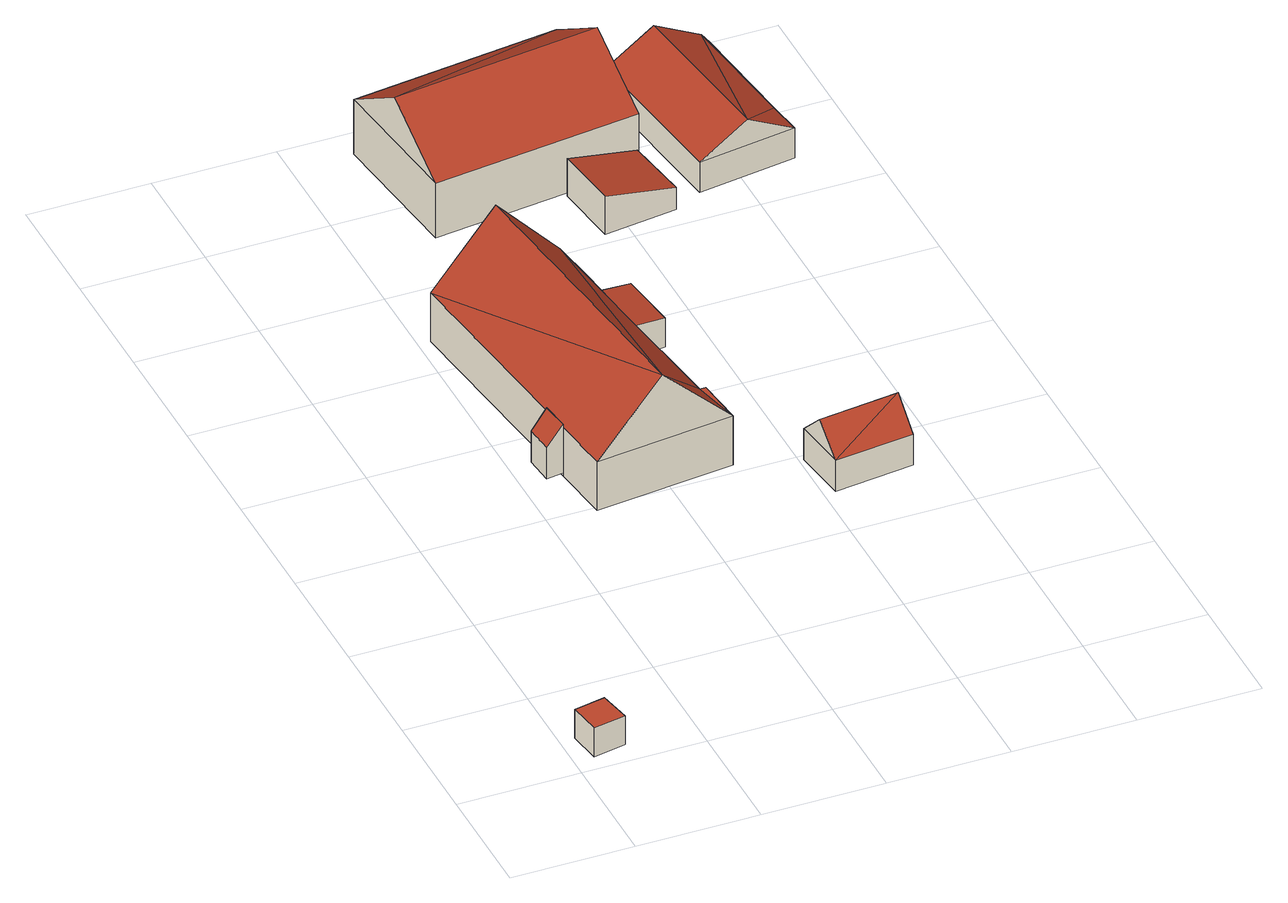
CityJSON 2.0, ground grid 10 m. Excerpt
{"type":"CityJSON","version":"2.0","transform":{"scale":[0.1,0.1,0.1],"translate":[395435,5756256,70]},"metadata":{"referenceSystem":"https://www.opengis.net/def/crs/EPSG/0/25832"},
"CityObjects":{
"building1":{"type":"Building","attributes":{"Gemeindeschluessel":"05558020","Geometrietyp2DReferenz":"3000","function":"31001_2500","roofType":"1000","measuredHeight":2.59},"geometry":[{"type":"Solid","lod":"2","boundaries":[[[[0,1,2,3]],[[4,5,1,0]],[[6,7,5,4]],[[3,2,7,6]],[[4,0,3,6]],[[1,5,7,2]]]],"semantics":{"surfaces":[{"type":"WallSurface"},{"type":"RoofSurface"},{"type":"GroundSurface"}],"values":[[0,0,0,0,1,2]]}}]},
"building2":{"type":"Building","attributes":{"Gemeindeschluessel":"05515000","Geometrietyp2DReferenz":"3000","function":"51009_1610","roofType":"2100","measuredHeight":4.42},"geometry":[{"type":"Solid","lod":"2","boundaries":[[[[8,9,10,11]],[[12,13,9,8]],[[14,15,13,12]],[[11,10,15,14]],[[12,8,11,14]],[[9,13,15,10]]]],"semantics":{"surfaces":[{"type":"WallSurface"},{"type":"RoofSurface"},{"type":"GroundSurface"}],"values":[[0,0,0,0,1,2]]}}]},
"building3":{"type":"Building","attributes":{"Gemeindeschluessel":"05515000","Geometrietyp2DReferenz":"3000","function":"31001_1000","roofType":"5000","measuredHeight":10.26},"address":[{"country":"Germany","locality":"Münster","thoroughfareNumber":"260","thoroughfareName":"Brock"}],"geometry":[{"type":"Solid","lod":"2","boundaries":[[[[16,17,18,19]],[[20,21,17,16]],[[22,23,21,20]],[[24,25,23,22]],[[26,27,25,24]],[[28,29,27,26]],[[30,31,29,28]],[[32,33,31,30]],[[34,35,33,32]],[[19,18,35,34]],[[36,20,37]],[[16,19,34,37,20]],[[32,30,28]],[[32,28,37]],[[28,26,24,22,37]],[[36,37,22]],[[36,22,20]],[[37,34,32]],[[17,21,23,25,27,29,31,33,35,18]]]],"semantics":{"surfaces":[{"type":"WallSurface"},{"type":"RoofSurface"},{"type":"GroundSurface"}],"values":[[0,0,0,0,0,0,0,0,0,0,1,1,1,1,1,1,0,0,2]]}}]},
"building4":{"type":"Building","attributes":{"Gemeindeschluessel":"05515000","Geometrietyp2DReferenz":"3000","function":"51009_1610","roofType":"2100","measuredHeight":2.96},"geometry":[{"type":"Solid","lod":"2","boundaries":[[[[38,39,40,41]],[[42,43,39,38]],[[44,45,43,42]],[[41,40,45,44]],[[42,38,41,44]],[[39,43,45,40]]]],"semantics":{"surfaces":[{"type":"WallSurface"},{"type":"RoofSurface"},{"type":"GroundSurface"}],"values":[[0,0,0,0,1,2]]}}]},
"building5":{"type":"Building","attributes":{"Gemeindeschluessel":"05515000","Geometrietyp2DReferenz":"3000","function":"31001_2700","roofType":"3100","measuredHeight":5.02},"geometry":[{"type":"Solid","lod":"2","boundaries":[[[[46,47,48,49]],[[50,51,47,46]],[[52,53,51,50]],[[49,48,53,52]],[[46,54,50]],[[52,55,49]],[[46,49,55]],[[55,54,46]],[[54,55,52]],[[52,50,54]],[[47,51,53,48]]]],"semantics":{"surfaces":[{"type":"WallSurface"},{"type":"RoofSurface"},{"type":"GroundSurface"}],"values":[[0,0,0,0,0,0,1,1,1,1,2]]}}]},
"building6":{"type":"Building","attributes":{"Gemeindeschluessel":"05515000","Geometrietyp2DReferenz":"3000","function":"31001_2700","roofType":"5000","measuredHeight":8.92},"geometry":[{"type":"Solid","lod":"2","boundaries":[[[[56,57,58,59]],[[60,61,57,56]],[[62,63,61,60]],[[64,65,63,62]],[[59,58,65,64]],[[66,67,59,64]],[[66,68,60,67]],[[56,67,60]],[[68,66,64,62]],[[68,62,60]],[[67,56,59]],[[57,61,63,65,58]]]],"semantics":{"surfaces":[{"type":"WallSurface"},{"type":"RoofSurface"},{"type":"GroundSurface"}],"values":[[0,0,0,0,0,1,1,1,0,0,0,2]]}}]},
"building7":{"type":"Building","attributes":{"Geometrietyp2DReferenz":"3000","Gemeindeschluessel":"05515000","function":"31001_2700","roofType":"2100","measuredHeight":3.39},"geometry":[{"type":"Solid","lod":"2","boundaries":[[[[69,70,71,72]],[[73,74,70,69]],[[75,76,74,73]],[[72,71,76,75]],[[73,69,72,75]],[[70,74,76,71]]]],"semantics":{"surfaces":[{"type":"WallSurface"},{"type":"RoofSurface"},{"type":"GroundSurface"}],"values":[[0,0,0,0,1,2]]}}]},
"building8":{"type":"Building","attributes":{"Gemeindeschluessel":"05515000","Geometrietyp2DReferenz":"3000","function":"31001_2700","roofType":"5000","measuredHeight":5.07},"geometry":[{"type":"Solid","lod":"2","boundaries":[[[[77,78,79,80]],[[81,82,78,77]],[[83,84,82,81]],[[85,86,84,83]],[[87,88,86,85]],[[80,79,88,87]],[[89,90,77,80]],[[85,83,81]],[[89,87,85]],[[89,85,81]],[[81,90,89]],[[77,90,81]],[[87,89,80]],[[78,82,84,86,88,79]]]],"semantics":{"surfaces":[{"type":"WallSurface"},{"type":"RoofSurface"},{"type":"GroundSurface"}],"values":[[0,0,0,0,0,0,1,1,1,1,1,0,0,2]]}}]}
},
"vertices":[
[35,39,33],[35,39,7],[9,34,7],[9,34,33],[40,12,33],[40,12,7],[13,7,33],[13,7,7],
[130,368,49],[130,368,5],[117,366,5],[117,366,33],[133,344,49],[133,344,5],[119,342,33],[119,342,5],
[130,368,46],[130,368,2],[133,344,2],[133,344,46],[110,537,46],[110,537,2],[219,550,46],[219,550,2],[224,510,46],[224,510,2],[230,459,46],[230,459,2],[244,349,46],[244,349,2],[249,349,46],[249,349,2],[253,308,46],[253,308,2],[139,295,46],[139,295,2],[165,544,105],[194,301,105],
[230,459,31],[230,459,1],[266,464,1],[266,464,27],[224,510,31],[224,510,1],[260,514,27],[260,514,1],
[308,245,32],[308,245,4],[373,253,4],[373,253,32],[302,291,32],[302,291,4],[368,299,32],[368,299,4],[305,268,55],[371,276,55],
[150,773,52],[150,773,3],[164,653,3],[164,653,52],[321,795,52],[321,795,3],[325,760,52],[325,760,3],[335,674,52],[335,674,3],[328,735,92],[157,713,92],[325,760,75],
[280,608,37],[280,608,3],[340,616,3],[340,616,23],[273,663,37],[273,663,3],[332,670,23],[332,670,3],
[347,764,30],[347,764,3],[364,629,3],[364,629,30],[428,775,30],[428,775,3],[430,764,30],[430,764,3],[441,670,30],[441,670,3],[445,641,30],[445,641,3],[405,635,53],[388,770,53]
]}
